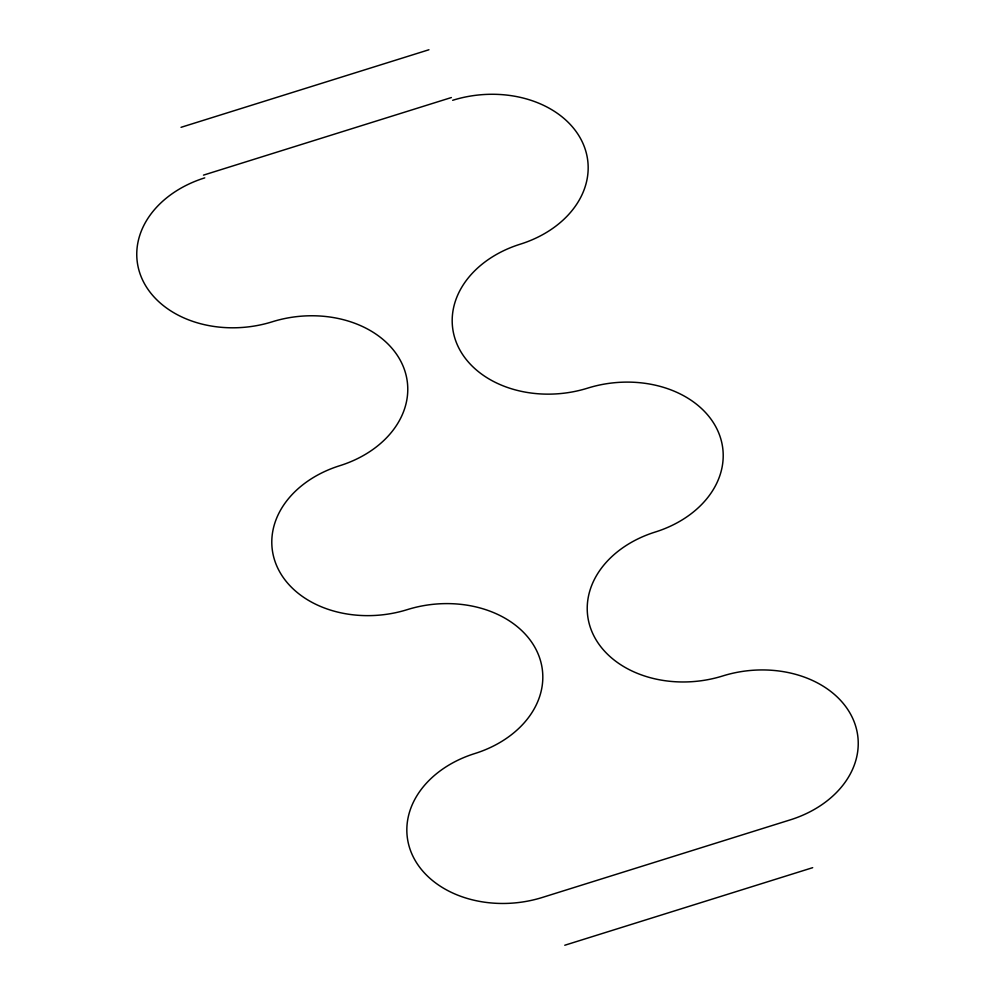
<?xml version="1.0" encoding="UTF-8"?>
<svg xmlns="http://www.w3.org/2000/svg" width="995" height="995" viewBox="0 0 995 995"><rect width="100%" height="100%" fill="white"/><g stroke="black" fill="none" stroke-linecap="round" stroke-linejoin="round"><path stroke-width="1.49" d="M181.04 127.323L428.944 49.75M203.465 175.132L451.369 97.547M564.762 945.25L812.679 867.677M204.746 177.869A101.987 77.672 -6 0 0 142.521 279.869A101.987 77.672 -6 0 0 272.269 321.783A101.987 77.672 -6 0 1 402.017 363.71A101.987 77.672 -6 0 1 339.78 465.697A101.987 77.672 -6 0 0 277.555 567.697A101.987 77.672 -6 0 0 407.303 609.624A101.987 77.672 -6 0 1 537.051 651.538A101.987 77.672 -6 0 1 474.826 753.538A101.987 77.672 -6 0 0 412.589 855.526A101.987 77.672 -6 0 0 542.337 897.453L790.254 819.868A101.987 77.672 -6 0 0 852.479 717.88A101.987 77.672 -6 0 0 722.731 675.953A101.987 77.672 -6 0 1 592.983 634.039A101.987 77.672 -6 0 1 655.22 532.039A101.987 77.672 -6 0 0 717.445 430.039A101.987 77.672 -6 0 0 587.697 388.125A101.987 77.672 -6 0 1 457.949 346.21A101.987 77.672 -6 0 1 520.174 244.21A101.987 77.672 -6 0 0 582.411 142.21A101.987 77.672 -6 0 0 452.663 100.296"/></g></svg>
